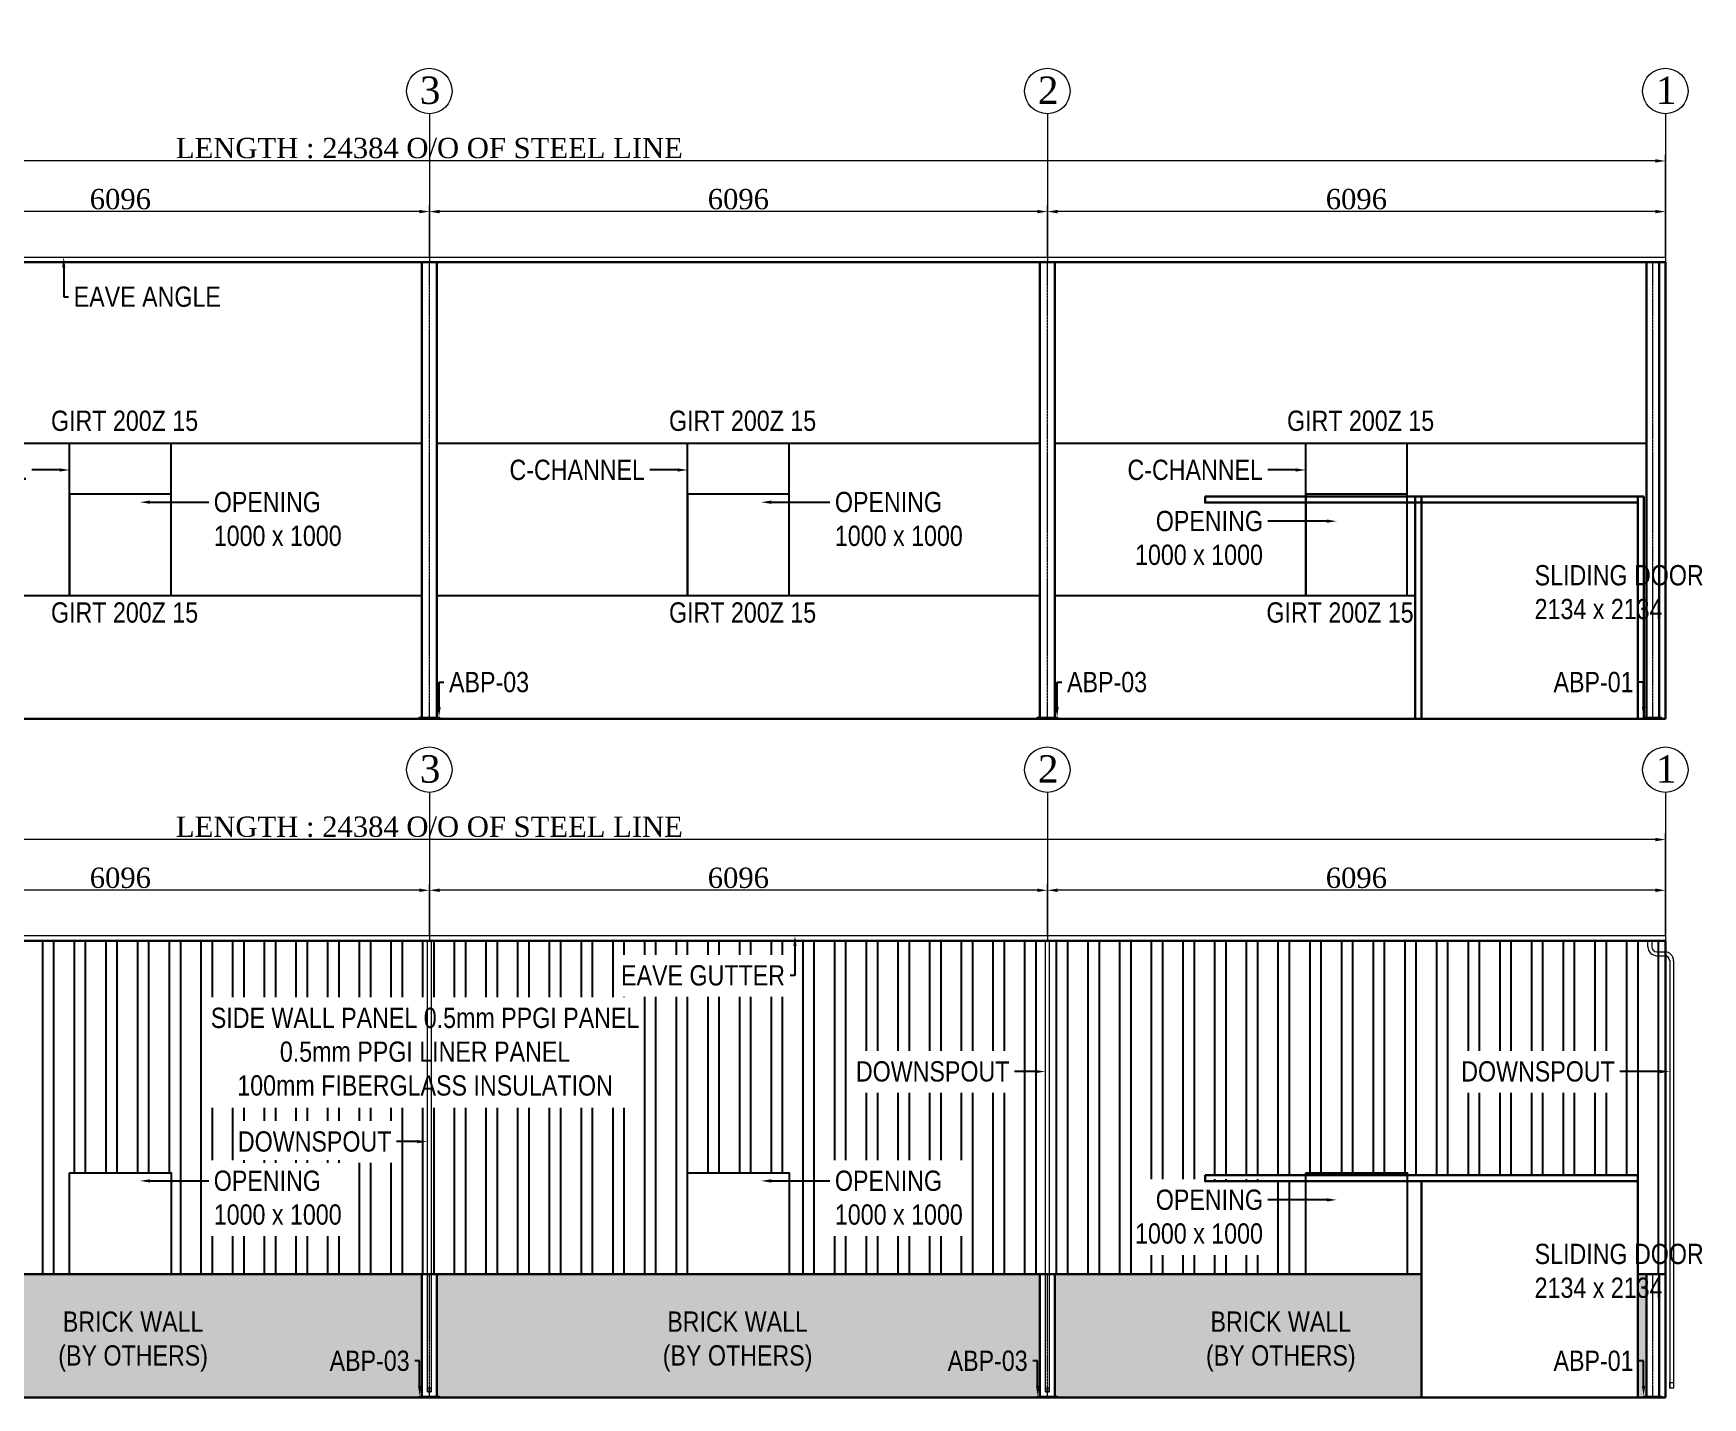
# Model space of a CAD drawing. Header units: millimetres. Extents: x 0 to 2669304, y -3314102 to 0.
# Drawn here: x 2407223 to 2423688, y -3203553 to -3190094 of the extents above; entities that cross this region are included whole.
import ezdxf
from ezdxf import colors
from ezdxf.entities.mleader import LeaderData, LeaderLine
from ezdxf.math import Vec2, Vec3

# ---------------------------------------------------------------- set-up
doc = ezdxf.new("R2010")
doc.units = ezdxf.units.MM
doc.header["$LTSCALE"] = 0.4
doc.header["$MEASUREMENT"] = 0
doc.header["$PDMODE"] = 34
doc.linetypes.add('CENTER', pattern=[2, 1.25, -0.25, 0.25, -0.25])
for name, color, linetype, lineweight in [('Base Plate', 114, 'Continuous', 20), ('brick HATCH', 23, 'Continuous', 5), ('Dim1', 147, 'Continuous', 20), ('EAVE GUTTER', 37, 'Continuous', 20), ('Grid', 202, 'CENTER', 18), ('Outer Line', 1, 'Continuous', 30)]:
    doc.layers.add(name, color=color, linetype=linetype, lineweight=lineweight)
for name, color, linetype in [('Purlan', 46, 'Continuous'), ('Thin', 6, 'Continuous'), ('Wall Panel', 76, 'Continuous')]:
    doc.layers.add(name, color=color, linetype=linetype)
doc.styles.add('style2', font='ARIALN.TTF')
doc.styles.add('TNROMAN', font='times.ttf')
doc.dimstyles.new('H.M.A', dxfattribs={"dimtxt": 37.0005, "dimasz": 20, "dimexe": 8, "dimexo": 10, "dimgap": 5, "dimtad": 3, "dimdec": 0, "dimrnd": 1, "dimzin": 0, "dimdsep": 46, "dimtxsty": 'style2', "dimcen": 0.09, "dimclrd": 152, "dimclre": 152, "dimclrt": 1, "dimadec": 0, "dimazin": 0, "dimtfac": 1, "dimtdec": 0, "dimtix": 1, "dimtmove": 1, "dimatfit": 3, "dimfxl": 0, "dimtolj": 1, "dimtzin": 0, "dimlwd": 5, "dimlwe": 5, "dimarcsym": 0})

# ---------------------------------------------------------------- blocks, each defined once
blk = doc.blocks.new('*D716')
at = {"layer": 'Defpoints', "color": 0, "linetype": 'ByBlock'}
for p in [(2417225, -3198548), (2417225, -3199048), (2423321, -3199048)]:
    blk.add_point(p, dxfattribs=at)
at = {"layer": 'Dim1', "color": 152, "linetype": 'ByBlock', "lineweight": 5}
for p, q in [((2417225, -3198988), (2417225, -3198488)), ((2423321, -3198988), (2423321, -3198488))]:
    blk.add_line(p, q, dxfattribs=at)
at = {"layer": 'Dim1', "color": 152, "lineweight": 5}
blk.add_line((2423221, -3198548), (2417325, -3198548), dxfattribs=at)
at = {"layer": 'Dim1', "color": 152, "linetype": 'ByBlock'}
for points in [[(2417325, -3198531), (2417325, -3198565), (2417225, -3198548)], [(2423221, -3198531), (2423221, -3198565), (2423321, -3198548)]]:
    blk.add_solid(points, dxfattribs=at)
at = {"layer": 'Dim1', "color": 1, "linetype": 'ByBlock', "insert": (2420273, -3198426), "char_height": 200, "attachment_point": 5, "style": 'TNROMAN'}
blk.add_mtext('\\A1;6096', dxfattribs=at)
blk = doc.blocks.new('*D717')
at = {"layer": 'Defpoints', "color": 0, "linetype": 'ByBlock'}
for p in [(2411129, -3198548), (2411129, -3199048), (2417225, -3199048)]:
    blk.add_point(p, dxfattribs=at)
at = {"layer": 'Dim1', "color": 152, "linetype": 'ByBlock', "lineweight": 5}
for p, q in [((2411129, -3198988), (2411129, -3198488)), ((2417225, -3198988), (2417225, -3198488))]:
    blk.add_line(p, q, dxfattribs=at)
at = {"layer": 'Dim1', "color": 152, "lineweight": 5}
blk.add_line((2417125, -3198548), (2411229, -3198548), dxfattribs=at)
at = {"layer": 'Dim1', "color": 152, "linetype": 'ByBlock'}
for points in [[(2411229, -3198531), (2411229, -3198565), (2411129, -3198548)], [(2417125, -3198531), (2417125, -3198565), (2417225, -3198548)]]:
    blk.add_solid(points, dxfattribs=at)
at = {"layer": 'Dim1', "color": 1, "linetype": 'ByBlock', "insert": (2414177, -3198426), "char_height": 200, "attachment_point": 5, "style": 'TNROMAN'}
blk.add_mtext('\\A1;6096', dxfattribs=at)
blk = doc.blocks.new('*D718')
at = {"layer": 'Defpoints', "color": 0, "linetype": 'ByBlock'}
for p in [(2405033, -3198548), (2405033, -3199048), (2411129, -3199048)]:
    blk.add_point(p, dxfattribs=at)
at = {"layer": 'Dim1', "color": 152, "linetype": 'ByBlock', "lineweight": 5}
for p, q in [((2405033, -3198988), (2405033, -3198488)), ((2411129, -3198988), (2411129, -3198488))]:
    blk.add_line(p, q, dxfattribs=at)
at = {"layer": 'Dim1', "color": 152, "lineweight": 5}
blk.add_line((2411029, -3198548), (2405133, -3198548), dxfattribs=at)
at = {"layer": 'Dim1', "color": 152, "linetype": 'ByBlock'}
for points in [[(2405133, -3198531), (2405133, -3198565), (2405033, -3198548)], [(2411029, -3198531), (2411029, -3198565), (2411129, -3198548)]]:
    blk.add_solid(points, dxfattribs=at)
at = {"layer": 'Dim1', "color": 1, "linetype": 'ByBlock', "insert": (2408081, -3198426), "char_height": 200, "attachment_point": 5, "style": 'TNROMAN'}
blk.add_mtext('\\A1;6096', dxfattribs=at)
blk = doc.blocks.new('*D715')
at = {"layer": 'Defpoints', "color": 0, "linetype": 'ByBlock'}
for p in [(2398937, -3198048), (2398937, -3198548), (2423321, -3198548)]:
    blk.add_point(p, dxfattribs=at)
at = {"layer": 'Dim1', "color": 152, "linetype": 'ByBlock', "lineweight": 5}
for p, q in [((2398937, -3198488), (2398937, -3197988)), ((2423321, -3198488), (2423321, -3197988))]:
    blk.add_line(p, q, dxfattribs=at)
at = {"layer": 'Dim1', "color": 152, "lineweight": 5}
blk.add_line((2423221, -3198048), (2399037, -3198048), dxfattribs=at)
at = {"layer": 'Dim1', "color": 152, "linetype": 'ByBlock'}
for points in [[(2399037, -3198031), (2399037, -3198065), (2398937, -3198048)], [(2423221, -3198031), (2423221, -3198065), (2423321, -3198048)]]:
    blk.add_solid(points, dxfattribs=at)
at = {"layer": 'Dim1', "color": 1, "linetype": 'ByBlock', "insert": (2411129, -3197923), "char_height": 200, "attachment_point": 5, "style": 'TNROMAN'}
blk.add_mtext('\\A1;LENGTH : 24384 O/O OF STEEL LINE', dxfattribs=at)
blk = doc.blocks.new('*D724')
at = {"layer": 'Defpoints', "color": 0, "linetype": 'ByBlock'}
for p in [(2417225, -3191852), (2417225, -3192352), (2423321, -3192352)]:
    blk.add_point(p, dxfattribs=at)
at = {"layer": 'Dim1', "color": 152, "linetype": 'ByBlock', "lineweight": 5}
for p, q in [((2417225, -3192292), (2417225, -3191792)), ((2423321, -3192292), (2423321, -3191792))]:
    blk.add_line(p, q, dxfattribs=at)
at = {"layer": 'Dim1', "color": 152, "lineweight": 5}
blk.add_line((2423221, -3191852), (2417325, -3191852), dxfattribs=at)
at = {"layer": 'Dim1', "color": 152, "linetype": 'ByBlock'}
for points in [[(2417325, -3191835), (2417325, -3191869), (2417225, -3191852)], [(2423221, -3191835), (2423221, -3191869), (2423321, -3191852)]]:
    blk.add_solid(points, dxfattribs=at)
at = {"layer": 'Dim1', "color": 1, "linetype": 'ByBlock', "insert": (2420273, -3191730), "char_height": 200, "attachment_point": 5, "style": 'TNROMAN'}
blk.add_mtext('\\A1;6096', dxfattribs=at)
blk = doc.blocks.new('*D721')
at = {"layer": 'Defpoints', "color": 0, "linetype": 'ByBlock'}
for p in [(2411129, -3191852), (2411129, -3192352), (2417225, -3192352)]:
    blk.add_point(p, dxfattribs=at)
at = {"layer": 'Dim1', "color": 152, "linetype": 'ByBlock', "lineweight": 5}
for p, q in [((2411129, -3192292), (2411129, -3191792)), ((2417225, -3192292), (2417225, -3191792))]:
    blk.add_line(p, q, dxfattribs=at)
at = {"layer": 'Dim1', "color": 152, "lineweight": 5}
blk.add_line((2417125, -3191852), (2411229, -3191852), dxfattribs=at)
at = {"layer": 'Dim1', "color": 152, "linetype": 'ByBlock'}
for points in [[(2411229, -3191835), (2411229, -3191869), (2411129, -3191852)], [(2417125, -3191835), (2417125, -3191869), (2417225, -3191852)]]:
    blk.add_solid(points, dxfattribs=at)
at = {"layer": 'Dim1', "color": 1, "linetype": 'ByBlock', "insert": (2414177, -3191730), "char_height": 200, "attachment_point": 5, "style": 'TNROMAN'}
blk.add_mtext('\\A1;6096', dxfattribs=at)
blk = doc.blocks.new('*D722')
at = {"layer": 'Defpoints', "color": 0, "linetype": 'ByBlock'}
for p in [(2405033, -3191852), (2405033, -3192352), (2411129, -3192352)]:
    blk.add_point(p, dxfattribs=at)
at = {"layer": 'Dim1', "color": 152, "linetype": 'ByBlock', "lineweight": 5}
for p, q in [((2405033, -3192292), (2405033, -3191792)), ((2411129, -3192292), (2411129, -3191792))]:
    blk.add_line(p, q, dxfattribs=at)
at = {"layer": 'Dim1', "color": 152, "lineweight": 5}
blk.add_line((2411029, -3191852), (2405133, -3191852), dxfattribs=at)
at = {"layer": 'Dim1', "color": 152, "linetype": 'ByBlock'}
for points in [[(2405133, -3191835), (2405133, -3191869), (2405033, -3191852)], [(2411029, -3191835), (2411029, -3191869), (2411129, -3191852)]]:
    blk.add_solid(points, dxfattribs=at)
at = {"layer": 'Dim1', "color": 1, "linetype": 'ByBlock', "insert": (2408081, -3191730), "char_height": 200, "attachment_point": 5, "style": 'TNROMAN'}
blk.add_mtext('\\A1;6096', dxfattribs=at)
blk = doc.blocks.new('*D720')
at = {"layer": 'Defpoints', "color": 0, "linetype": 'ByBlock'}
for p in [(2398937, -3191352), (2398937, -3191852), (2423321, -3191852)]:
    blk.add_point(p, dxfattribs=at)
at = {"layer": 'Dim1', "color": 152, "linetype": 'ByBlock', "lineweight": 5}
for p, q in [((2398937, -3191792), (2398937, -3191292)), ((2423321, -3191792), (2423321, -3191292))]:
    blk.add_line(p, q, dxfattribs=at)
at = {"layer": 'Dim1', "color": 152, "lineweight": 5}
blk.add_line((2423221, -3191352), (2399037, -3191352), dxfattribs=at)
at = {"layer": 'Dim1', "color": 152, "linetype": 'ByBlock'}
for points in [[(2399037, -3191335), (2399037, -3191369), (2398937, -3191352)], [(2423221, -3191335), (2423221, -3191369), (2423321, -3191352)]]:
    blk.add_solid(points, dxfattribs=at)
at = {"layer": 'Dim1', "color": 1, "linetype": 'ByBlock', "insert": (2411129, -3191227), "char_height": 200, "attachment_point": 5, "style": 'TNROMAN'}
blk.add_mtext('\\A1;LENGTH : 24384 O/O OF STEEL LINE', dxfattribs=at)

msp = doc.modelspace()

# ---------------------------------------------------------------- hatches: boundary and pattern name
at = {"layer": 'brick HATCH'}
h = msp.add_hatch(dxfattribs=at)
h.set_pattern_fill('AR-B816', color=256, scale=15)
h.set_pattern_definition([(0, (95550.79, -864302.17), (0, 120), []), (90, (95550.79, -864302.17), (-120, 120), [120, -120])])
h.paths.add_polyline_path([(2404957.7692, -3202334.4155), (2399124.2692, -3202334.4155), (2399124.2692, -3203537.4155), (2399149.2692, -3203537.4155), (2399149.2692, -3203553.4155), (2404932.7692, -3203553.4155), (2404932.7692, -3203537.4155), (2404957.7692, -3203537.4155)])
h.paths.add_polyline_path([(2411053.7692, -3202334.4155), (2405107.7692, -3202334.4155), (2405107.7692, -3203537.4155), (2405132.7692, -3203537.4155), (2405132.7692, -3203553.4155), (2411028.7692, -3203553.4155), (2411028.7692, -3203537.4155), (2411053.7692, -3203537.4155)])
h.paths.add_polyline_path([(2417149.7692, -3202334.4155), (2411203.7692, -3202334.4155), (2411203.7692, -3203537.4155), (2411228.7692, -3203537.4155), (2411228.7692, -3203553.4155), (2417124.7692, -3203553.4155), (2417124.7692, -3203537.4155), (2417149.7692, -3203537.4155)])
h.paths.add_polyline_path([(2420914.2692, -3202334.4155), (2417299.7692, -3202334.4155), (2417299.7692, -3203537.4155), (2417324.7692, -3203537.4155), (2417324.7692, -3203553.4155), (2420914.2692, -3203553.4155)])
h.paths.add_polyline_path([(2423133.2692, -3202334.4155), (2423048.2692, -3202334.4155), (2423048.2692, -3203553.4155), (2423108.2692, -3203553.4155), (2423108.2692, -3203537.4155), (2423133.2692, -3203537.4155)])
h.paths.add_polyline_path([(2404009.5954, -3203399.414), (2404899.3634, -3203399.414), (2404899.3634, -3202983.0429), (2404009.5954, -3202983.0429)], flags=24)
h.paths.add_polyline_path([(2399200.1819, -3203399.414), (2400089.95, -3203399.414), (2400089.95, -3202983.0429), (2399200.1819, -3202983.0429)], flags=24)
h.paths.add_polyline_path([(2401061.4121, -3203352.8308), (2402637.8104, -3203352.8308), (2402637.8104, -3202599.5793), (2401061.4121, -3202599.5793)], flags=24)
h.paths.add_polyline_path([(2410105.5954, -3203399.414), (2410995.3634, -3203399.414), (2410995.3634, -3202983.0429), (2410105.5954, -3202983.0429)], flags=24)
h.paths.add_polyline_path([(2407418.9119, -3203352.8308), (2408995.3103, -3203352.8308), (2408995.3103, -3202599.5793), (2407418.9119, -3202599.5793)], flags=24)
h.paths.add_polyline_path([(2416201.5954, -3203399.414), (2417091.3634, -3203399.414), (2417091.3634, -3202983.0429), (2416201.5954, -3202983.0429)], flags=24)
h.paths.add_polyline_path([(2413381.3149, -3203352.8308), (2414957.7133, -3203352.8308), (2414957.7133, -3202599.5793), (2413381.3149, -3202599.5793)], flags=24)
h.paths.add_polyline_path([(2418739.4257, -3203352.8308), (2420315.8241, -3203352.8308), (2420315.8241, -3202599.5793), (2418739.4257, -3202599.5793)], flags=24)
at = {"layer": 'Wall Panel'}
h = msp.add_hatch(dxfattribs=at)
h.set_pattern_fill('STEEL', color=256, scale=2500, angle=45)
h.set_pattern_definition([(90, (95550.8, -864302.17), (-312.5, 6e-14), []), (90, (95440.3, -864191.68), (-312.5, 6e-14), [])])
h.paths.add_polyline_path([(2405013.3965, -3199047.8881), (2399081.1419, -3199047.8881), (2399081.1419, -3202334.4155), (2401484.7692, -3202334.4155), (2401484.7692, -3201334.4155), (2402484.7692, -3201334.4155), (2402484.7692, -3202334.4155), (2405013.3965, -3202334.4155)])
h.paths.add_polyline_path([(2411109.3965, -3199047.8881), (2405052.1419, -3199047.8881), (2405052.1419, -3202334.4155), (2407580.7692, -3202334.4155), (2407580.7692, -3201334.4155), (2408580.7692, -3201334.4155), (2408580.7692, -3202334.4155), (2411109.3965, -3202334.4155)])
h.paths.add_polyline_path([(2417205.3965, -3199047.8881), (2411148.1419, -3199047.8881), (2411148.1419, -3202334.4155), (2413676.7692, -3202334.4155), (2413676.7692, -3201334.4155), (2414676.7692, -3201334.4155), (2414676.7692, -3202334.4155), (2417205.3965, -3202334.4155)])
h.paths.add_polyline_path([(2423320.7692, -3199047.8881), (2417244.1419, -3199047.8881), (2417244.1419, -3202334.4155), (2419772.7692, -3202334.4155), (2419772.7692, -3201419.4155), (2418781.2692, -3201419.4155), (2418781.2692, -3201359.4155), (2419772.7692, -3201359.4155), (2419772.7692, -3201334.4155), (2420772.7692, -3201334.4155), (2420772.7692, -3201359.4155), (2423048.2692, -3201359.4155), (2423048.2692, -3201419.4155), (2423048.2692, -3202334.4155), (2423320.7692, -3202334.4155)])
h.paths.add_polyline_path([(2403098.4373, -3200547.2273), (2404712.8984, -3200547.2273), (2404712.8984, -3200130.8562), (2403098.4373, -3200130.8562)], flags=16)
h.paths.add_polyline_path([(2399368.6796, -3200547.2273), (2400983.1408, -3200547.2273), (2400983.1408, -3200130.8562), (2399368.6796, -3200130.8562)], flags=16)
h.paths.add_polyline_path([(2402831.8913, -3201960.0843), (2404193.2829, -3201960.0843), (2404193.2829, -3201209.5613), (2402831.8913, -3201209.5613)], flags=16)
h.paths.add_polyline_path([(2409194.4373, -3201238.4691), (2410808.8984, -3201238.4691), (2410808.8984, -3200822.098), (2409194.4373, -3200822.098)], flags=16)
h.paths.add_polyline_path([(2408927.8913, -3201960.0843), (2410289.2829, -3201960.0843), (2410289.2829, -3201209.5613), (2408927.8913, -3201209.5613)], flags=16)
h.paths.add_polyline_path([(2408921.9506, -3200692.7345), (2413249.2358, -3200692.7345), (2413249.2358, -3199602.6027), (2408921.9506, -3199602.6027)])
h.paths.add_polyline_path([(2412973.0182, -3199599.7407), (2414689.6621, -3199599.7407), (2414689.6621, -3199183.3696), (2412973.0182, -3199183.3696)], flags=16)
h.paths.add_polyline_path([(2415290.4373, -3200547.2273), (2416904.8984, -3200547.2273), (2416904.8984, -3200130.8562), (2415290.4373, -3200130.8562)], flags=16)
h.paths.add_polyline_path([(2415054.5938, -3201960.0843), (2416415.9853, -3201960.0843), (2416415.9853, -3201209.5613), (2415054.5938, -3201209.5613)], flags=16)
h.paths.add_polyline_path([(2421261.4373, -3200547.2273), (2422875.8984, -3200547.2273), (2422875.8984, -3200130.8562), (2421261.4373, -3200130.8562)], flags=16)
h.paths.add_polyline_path([(2418051.0223, -3202147.2326), (2419415.0059, -3202147.2326), (2419415.0059, -3201396.7097), (2418051.0223, -3201396.7097)], flags=16)

# ---------------------------------------------------------------- linework, layer by layer
at = {"layer": 'Base Plate'}
for points in [[(2411028.7692, -3196841.3748), (2411228.7692, -3196841.3748), (2411228.7692, -3196857.3748), (2411028.7692, -3196857.3748)], [(2417124.7692, -3196841.3748), (2417324.7692, -3196841.3748), (2417324.7692, -3196857.3748), (2417124.7692, -3196857.3748)], [(2423108.2692, -3196841.3748), (2423283.2692, -3196841.3748), (2423283.2692, -3196857.3748), (2423108.2692, -3196857.3748)], [(2411028.7692, -3203537.4155), (2411228.7692, -3203537.4155), (2411228.7692, -3203553.4155), (2411028.7692, -3203553.4155)], [(2417124.7692, -3203537.4155), (2417324.7692, -3203537.4155), (2417324.7692, -3203553.4155), (2417124.7692, -3203553.4155)], [(2423108.2692, -3203537.4155), (2423283.2692, -3203537.4155), (2423283.2692, -3203553.4155), (2423108.2692, -3203553.4155)]]:
    msp.add_lwpolyline(points, close=True, dxfattribs=at)
at = {"layer": 'EAVE GUTTER'}
for p, q in [((2398936.7692, -3192301.8474), (2423320.7692, -3192301.8474)), ((2423320.7692, -3198997.8881), (2398936.7692, -3198997.8881)), ((2423148.3645, -3199104.7327), (2423148.3645, -3199047.8881)), ((2423187.1099, -3199047.8881), (2423187.1099, -3199104.7327)), ((2423237.1099, -3199154.7327), (2423313.487, -3199154.7327)), ((2423237.1099, -3199193.4782), (2423315.4119, -3199193.4782)), ((2423363.487, -3199243.4782), (2423363.487, -3203459.6773)), ((2423402.2325, -3199243.4782), (2423402.2325, -3203459.6773))]:
    msp.add_line(p, q, dxfattribs=at)
for points in [[(2411148.1419, -3203496.6342), (2411109.3965, -3203496.6342), (2411109.3965, -3199047.8881), (2411148.1419, -3199047.8881)], [(2417244.1419, -3203496.6342), (2417205.3965, -3203496.6342), (2417205.3965, -3199047.8881), (2417244.1419, -3199047.8881)], [(2423402.2325, -3203459.6773), (2423363.487, -3203459.6773), (2423363.487, -3203402.6135), (2423402.2325, -3203402.6135)], [(2411109.3965, -3203496.6342), (2411148.1419, -3203496.6342), (2411148.1419, -3203460.1301), (2411109.3965, -3203460.1301)], [(2417205.3965, -3203496.6342), (2417244.1419, -3203496.6342), (2417244.1419, -3203460.1301), (2417205.3965, -3203460.1301)]]:
    msp.add_lwpolyline(points, close=True, dxfattribs=at)
for centre, radius, start, end in [((2423237.1099, -3199104.7327), 88.7455, 180, 270), ((2423237.1099, -3199104.7327), 50, 180, 270), ((2423313.487, -3199243.4782), 88.7455, 0, 90), ((2423313.487, -3199243.4782), 50, 0, 90)]:
    msp.add_arc(centre, radius, start, end, dxfattribs=at)
at = {"layer": 'Grid', "color": 202, "linetype": 'ByBlock'}
for p, q in [((2411128.7692, -3190886.7781), (2411128.7692, -3192351.8474)), ((2411128.7692, -3190886.7781), (2411128.7692, -3192351.8474)), ((2417224.7692, -3190886.7781), (2417224.7692, -3192351.8474)), ((2417224.7692, -3190886.7781), (2417224.7692, -3192351.8474)), ((2423320.7692, -3190886.7781), (2423320.7692, -3192351.8474)), ((2423320.7692, -3190886.7781), (2423320.7692, -3192351.8474)), ((2411128.7692, -3197582.8188), (2411128.7692, -3199047.8881)), ((2411128.7692, -3197582.8188), (2411128.7692, -3199047.8881)), ((2417224.7692, -3197582.8188), (2417224.7692, -3199047.8881)), ((2417224.7692, -3197582.8188), (2417224.7692, -3199047.8881)), ((2423320.7692, -3197582.8188), (2423320.7692, -3199047.8881)), ((2423320.7692, -3197582.8188), (2423320.7692, -3199047.8881))]:
    msp.add_line(p, q, dxfattribs=at)
at = {"layer": 'Grid'}
for p, q in [((2411128.7692, -3196841.3748), (2411128.7692, -3192351.8474)), ((2417224.7692, -3196841.3748), (2417224.7692, -3192351.8474)), ((2423195.7692, -3196841.3748), (2423195.7692, -3192351.8474)), ((2411128.7692, -3203537.4155), (2411128.7692, -3202334.4155)), ((2417224.7692, -3203537.4155), (2417224.7692, -3202334.4155)), ((2423195.7692, -3203537.4155), (2423195.7692, -3202334.4155))]:
    msp.add_line(p, q, dxfattribs=at)
at = {"layer": 'Grid', "color": 202, "linetype": 'ByBlock'}
for centre in [(2411128.7692, -3190662.4696), (2411128.7692, -3190662.4696), (2417224.7692, -3190662.4696), (2417224.7692, -3190662.4696), (2423320.7755, -3190662.4696), (2423320.7755, -3190662.4696), (2411128.7692, -3197358.5102), (2411128.7692, -3197358.5102), (2417224.7692, -3197358.5102), (2417224.7692, -3197358.5102), (2423320.7755, -3197358.5102), (2423320.7755, -3197358.5102)]:
    msp.add_circle(centre, 224.3085, dxfattribs=at)
at = {"layer": 'Outer Line'}
for p, q in [((2398936.7692, -3192351.8474), (2423320.7692, -3192351.8474)), ((2411053.7692, -3196841.3748), (2411053.7692, -3192351.8474)), ((2411203.7692, -3196841.3748), (2411203.7692, -3192351.8474)), ((2417149.7692, -3196841.3748), (2417149.7692, -3192351.8474)), ((2417299.7692, -3196841.3748), (2417299.7692, -3192351.8474)), ((2423133.2692, -3196841.3748), (2423133.2692, -3192351.8474)), ((2423258.2692, -3196841.3748), (2423258.2692, -3192351.8474)), ((2423320.7692, -3192351.8474), (2423320.7692, -3196857.3748)), ((2398936.7692, -3196857.3748), (2423320.7692, -3196857.3748)), ((2423320.7692, -3199047.8881), (2398936.7692, -3199047.8881)), ((2423320.7692, -3199047.8881), (2423320.7692, -3203553.4155)), ((2420914.2692, -3202334.4155), (2398936.7692, -3202334.4155)), ((2411053.7692, -3203537.4155), (2411053.7692, -3202334.4155)), ((2411203.7692, -3203537.4155), (2411203.7692, -3202334.4155)), ((2417149.7692, -3203537.4155), (2417149.7692, -3202334.4155)), ((2417299.7692, -3203537.4155), (2417299.7692, -3202334.4155)), ((2423320.7692, -3202334.4155), (2423048.2692, -3202334.4155)), ((2423133.2692, -3203537.4155), (2423133.2692, -3202334.4155)), ((2423258.2692, -3203537.4155), (2423258.2692, -3202334.4155)), ((2398936.7692, -3203553.4155), (2423320.7692, -3203553.4155))]:
    msp.add_line(p, q, dxfattribs=at)
for points in [[(2418781.2692, -3194663.3748), (2423048.2692, -3194663.3748), (2423048.2692, -3194723.3748), (2418781.2692, -3194723.3748)], [(2420914.2692, -3194663.3748), (2420854.2692, -3194663.3748), (2420854.2692, -3196857.3748), (2420914.2692, -3196857.3748)], [(2423108.2692, -3194663.3748), (2423048.2692, -3194663.3748), (2423048.2692, -3196857.3748), (2423108.2692, -3196857.3748)], [(2420914.2692, -3194723.3748), (2423048.2692, -3194723.3748), (2423048.2692, -3196857.3748), (2420914.2692, -3196857.3748)], [(2418781.2692, -3201359.4155), (2423048.2692, -3201359.4155), (2423048.2692, -3201419.4155), (2418781.2692, -3201419.4155)], [(2420914.2692, -3201419.4155), (2423048.2692, -3201419.4155), (2423048.2692, -3203553.4155), (2420914.2692, -3203553.4155)]]:
    msp.add_lwpolyline(points, close=True, dxfattribs=at)
at = {"layer": 'Purlan', "linetype": 'ByBlock'}
for p, q in [((2405107.7692, -3194138.3748), (2411053.7692, -3194138.3748)), ((2407580.7692, -3195638.3748), (2407580.7692, -3194138.3748)), ((2408580.7692, -3195638.3748), (2408580.7692, -3194138.3748)), ((2411203.7692, -3194138.3748), (2417149.7692, -3194138.3748)), ((2413676.7692, -3195638.3748), (2413676.7692, -3194138.3748)), ((2414676.7692, -3195638.3748), (2414676.7692, -3194138.3748)), ((2417299.7692, -3194138.3748), (2423133.2692, -3194138.3748)), ((2419772.7692, -3195638.3748), (2419772.7692, -3194138.3748)), ((2420772.7692, -3195638.3748), (2420772.7692, -3194138.3748)), ((2405107.7692, -3195638.3748), (2411053.7692, -3195638.3748)), ((2411203.7692, -3195638.3748), (2417149.7692, -3195638.3748)), ((2417299.7692, -3195638.3748), (2420854.2692, -3195638.3748))]:
    msp.add_line(p, q, dxfattribs=at)
for points in [[(2408580.7692, -3194638.3748), (2407580.7692, -3194638.3748), (2407580.7692, -3195638.3748), (2408580.7692, -3195638.3748)], [(2414676.7692, -3194638.3748), (2413676.7692, -3194638.3748), (2413676.7692, -3195638.3748), (2414676.7692, -3195638.3748)], [(2420772.7692, -3194638.3748), (2419772.7692, -3194638.3748), (2419772.7692, -3195638.3748), (2420772.7692, -3195638.3748)], [(2407580.7692, -3201334.4155), (2408580.7692, -3201334.4155), (2408580.7692, -3202334.4155), (2407580.7692, -3202334.4155)], [(2413676.7692, -3201334.4155), (2414676.7692, -3201334.4155), (2414676.7692, -3202334.4155), (2413676.7692, -3202334.4155)], [(2419772.7692, -3201334.4155), (2420772.7692, -3201334.4155), (2420772.7692, -3202334.4155), (2419772.7692, -3202334.4155)]]:
    msp.add_lwpolyline(points, close=True, dxfattribs=at)

# ---------------------------------------------------------------- texts
at = {"layer": 'Thin', "color": 7, "lineweight": 5, "style": 'style2'}
for s, insert, char_height, attachment_point in [('{\\fTimes New Roman|b0|i0|c0|p18;3}', (2411136.2915, -3190519.6353), 270, 2), ('{\\fTimes New Roman|b0|i0|c0|p18;3}', (2411136.2915, -3190519.6353), 270, 2), ('{\\fTimes New Roman|b0|i0|c0|p18;1}', (2423328.2978, -3190519.6353), 270, 2), ('{\\fTimes New Roman|b0|i0|c0|p18;1}', (2423328.2978, -3190519.6353), 270, 2), ('GIRT 200Z 15', (2407396.8839, -3193815.7453), 200, 1), ('GIRT 200Z 15', (2413492.8839, -3193815.7453), 200, 1), ('GIRT 200Z 15', (2419588.8839, -3193815.7453), 200, 1), ('SLIDING DOOR\\P2134 x 2134', (2422031.3491, -3195339.6766), 200, 1), ('GIRT 200Z 15', (2407396.8839, -3195707.4814), 200, 1), ('GIRT 200Z 15', (2413492.8839, -3195707.4814), 200, 1), ('GIRT 200Z 15', (2419385.7026, -3195707.4814), 200, 1), ('{\\fTimes New Roman|b0|i0|c0|p18;3}', (2411136.2915, -3197215.6759), 270, 2), ('{\\fTimes New Roman|b0|i0|c0|p18;3}', (2411136.2915, -3197215.6759), 270, 2), ('{\\fTimes New Roman|b0|i0|c0|p18;1}', (2423328.2978, -3197215.6759), 270, 2), ('{\\fTimes New Roman|b0|i0|c0|p18;1}', (2423328.2978, -3197215.6759), 270, 2), ('SIDE WALL PANEL 0.5mm PPGI PANEL\\P0.5mm PPGI LINER PANEL\\P100mm FIBERGLASS INSULATION', (2411086.48, -3199706.6272), 200, 2), ('SLIDING DOOR\\P2134 x 2134', (2422031.3491, -3202035.7173), 200, 1), ('BRICK WALL\\P(BY OTHERS)', (2408207.0429, -3202703.6039), 200, 2), ('BRICK WALL\\P(BY OTHERS)', (2414169.4459, -3202703.6039), 200, 2), ('BRICK WALL\\P(BY OTHERS)', (2419527.5567, -3202703.6039), 200, 2)]:
    msp.add_mtext(s, dxfattribs=dict(at, insert=insert, char_height=char_height, attachment_point=attachment_point))
at = {"layer": 'Thin', "color": 7, "lineweight": 5, "char_height": 270, "width": 171.258327, "attachment_point": 2, "style": 'style2'}
for insert in [(2417232.2915, -3190519.6353), (2417232.2915, -3190519.6353), (2417232.2915, -3197215.6759), (2417232.2915, -3197215.6759)]:
    msp.add_mtext('{\\fTimes New Roman|b0|i0|c0|p18;2}', dxfattribs=dict(at, insert=insert))

# ---------------------------------------------------------------- dimensions: what is measured, and where the dimension line sits
at = {"layer": 'Dim1', "linetype": 'ByBlock'}
for base, p1, p2, picture, middle in [((2398936.7692, -3191351.8474), (2423320.7692, -3191851.8474), (2398936.7692, -3191851.8474), '*D720', (2411128.7692, -3191227.0889)), ((2398936.7692, -3198047.8881), (2423320.7692, -3198547.8881), (2398936.7692, -3198547.8881), '*D715', (2411128.7692, -3197923.1296))]:
    dim = msp.add_linear_dim(base=base, p1=p1, p2=p2, angle=180, text='LENGTH : <> O/O OF STEEL LINE', dimstyle='H.M.A', override={"dimtxt": 200, "dimasz": 100, "dimexe": 60, "dimexo": 60, "dimgap": 20, "dimtxsty": 'TNROMAN'}, dxfattribs=at)
    dim.commit()
    dim.dimension.update_dxf_attribs({"geometry": picture, "text_midpoint": middle})
for base, p1, p2, picture, middle in [((2405032.7692, -3191851.8474), (2411128.7692, -3192351.8474), (2405032.7692, -3192351.8474), '*D722', (2408080.7692, -3191729.8287)), ((2411128.7692, -3191851.8474), (2417224.7692, -3192351.8474), (2411128.7692, -3192351.8474), '*D721', (2414176.7692, -3191729.8287)), ((2417224.7692, -3191851.8474), (2423320.7692, -3192351.8474), (2417224.7692, -3192351.8474), '*D724', (2420272.7692, -3191729.8287)), ((2405032.7692, -3198547.8881), (2411128.7692, -3199047.8881), (2405032.7692, -3199047.8881), '*D718', (2408080.7692, -3198425.8693)), ((2411128.7692, -3198547.8881), (2417224.7692, -3199047.8881), (2411128.7692, -3199047.8881), '*D717', (2414176.7692, -3198425.8693)), ((2417224.7692, -3198547.8881), (2423320.7692, -3199047.8881), (2417224.7692, -3199047.8881), '*D716', (2420272.7692, -3198425.8693))]:
    dim = msp.add_linear_dim(base=base, p1=p1, p2=p2, angle=180, dimstyle='H.M.A', override={"dimtxt": 200, "dimasz": 100, "dimexe": 60, "dimexo": 60, "dimgap": 20, "dimtxsty": 'TNROMAN'}, dxfattribs=at)
    dim.commit()
    dim.dimension.update_dxf_attribs({"geometry": picture, "text_midpoint": middle})

# ---------------------------------------------------------------- leaders
at = {"layer": 'Thin', "color": 7, "lineweight": 5}
ml = msp.add_multileader_mtext('Standard', dxfattribs=at)
ml.set_content('EAVE ANGLE', color=7, style='style2')
ml.set_leader_properties(color=215)
ml.build(insert=Vec2(0, 0))
ml.multileader.update_dxf_attribs({"dogleg_length": 150, "arrow_head_size": 100})
ctx = ml.context
ctx.base_point, ctx.char_height, ctx.arrow_head_size, ctx.landing_gap_size, ctx.plane_origin = Vec3(2407571.0141, -3192693.0588), 200, 100, 50, Vec3(2322295.6106, -3185196.6544)
notes = []
notes.append((ctx, [(1, (1, 1, 0), (2407522.2832, -3192693.0588), (1, 0), 48.7308, [(0, [(2407522.2832, -3192301.8474)], 0, [])])]))
ctx.mtext.insert, ctx.mtext.flow_direction = Vec3(2407621.0141, -3192591.3535), 5
ml = msp.add_multileader_mtext('Standard', dxfattribs=at)
ml.set_content('C-CHANNEL', color=7, style='style2')
ml.set_leader_properties(color=215)
ml.build(insert=Vec2(0, 0))
ml.multileader.update_dxf_attribs({"dogleg_length": 150, "arrow_head_size": 100})
ctx = ml.context
ctx.base_point, ctx.char_height, ctx.arrow_head_size, ctx.landing_gap_size, ctx.plane_origin = Vec3(2405792.583, -3194401.3703), 200, 100, 50, Vec3(2492484.494, -3186904.9659)
ctx.text_align_type = 2
notes.append((ctx, [(1, (1, 1, 0), (2407257.8214, -3194401.3703), (-1, 0), 48.7308, [(0, [(2407580.7692, -3194401.3703)], 0, [])])]))
ctx.mtext.insert, ctx.mtext.alignment, ctx.mtext.flow_direction = Vec3(2407159.0905, -3194299.665), 3, 5
ml = msp.add_multileader_mtext('Standard', dxfattribs=at)
ml.set_content('C-CHANNEL', color=7, style='style2')
ml.set_leader_properties(color=215)
ml.build(insert=Vec2(0, 0))
ml.multileader.update_dxf_attribs({"dogleg_length": 150, "arrow_head_size": 100})
ctx = ml.context
ctx.base_point, ctx.char_height, ctx.arrow_head_size, ctx.landing_gap_size, ctx.plane_origin = Vec3(2411888.583, -3194401.3703), 200, 100, 50, Vec3(2498580.494, -3186904.9659)
ctx.text_align_type = 2
notes.append((ctx, [(1, (1, 1, 0), (2413353.8214, -3194401.3703), (-1, 0), 48.7308, [(0, [(2413676.7692, -3194401.3703)], 0, [])])]))
ctx.mtext.insert, ctx.mtext.alignment, ctx.mtext.flow_direction = Vec3(2413255.0905, -3194299.665), 3, 5
ml = msp.add_multileader_mtext('Standard', dxfattribs=at)
ml.set_content('C-CHANNEL', color=7, style='style2')
ml.set_leader_properties(color=215)
ml.build(insert=Vec2(0, 0))
ml.multileader.update_dxf_attribs({"dogleg_length": 150, "arrow_head_size": 100})
ctx = ml.context
ctx.base_point, ctx.char_height, ctx.arrow_head_size, ctx.landing_gap_size, ctx.plane_origin = Vec3(2417984.583, -3194401.3703), 200, 100, 50, Vec3(2504676.494, -3186904.9659)
ctx.text_align_type = 2
notes.append((ctx, [(1, (1, 1, 0), (2419449.8214, -3194401.3703), (-1, 0), 48.7308, [(0, [(2419772.7692, -3194401.3703)], 0, [])])]))
ctx.mtext.insert, ctx.mtext.alignment, ctx.mtext.flow_direction = Vec3(2419351.0905, -3194299.665), 3, 5
ml = msp.add_multileader_mtext('Standard', dxfattribs=at)
ml.set_content('OPENING\\P1000 x 1000', color=7, style='style2')
ml.set_leader_properties(color=215)
ml.build(insert=Vec2(0, 0))
ml.multileader.update_dxf_attribs({"dogleg_length": 150, "arrow_head_size": 100})
ctx = ml.context
ctx.base_point, ctx.char_height, ctx.arrow_head_size, ctx.landing_gap_size, ctx.plane_origin = Vec3(2408952.4479, -3194719.2505), 200, 100, 50, Vec3(2323677.0444, -3187282.8461)
notes.append((ctx, [(1, (1, 1, 0), (2408903.7171, -3194719.2505), (1, 0), 48.7308, [(0, [(2408274.5469, -3194719.2505)], 0, [])])]))
ctx.mtext.insert, ctx.mtext.width, ctx.mtext.flow_direction = Vec3(2409002.4479, -3194617.5452), 1372.691428, 5
ml = msp.add_multileader_mtext('Standard', dxfattribs=at)
ml.set_content('OPENING\\P1000 x 1000', color=7, style='style2')
ml.set_leader_properties(color=215)
ml.build(insert=Vec2(0, 0))
ml.multileader.update_dxf_attribs({"dogleg_length": 150, "arrow_head_size": 100})
ctx = ml.context
ctx.base_point, ctx.char_height, ctx.arrow_head_size, ctx.landing_gap_size, ctx.plane_origin = Vec3(2415079.1504, -3194719.2505), 200, 100, 50, Vec3(2329803.7469, -3187282.8461)
notes.append((ctx, [(1, (1, 1, 0), (2415030.4195, -3194719.2505), (1, 0), 48.7308, [(0, [(2414401.2494, -3194719.2505)], 0, [])])]))
ctx.mtext.insert, ctx.mtext.width, ctx.mtext.flow_direction = Vec3(2415129.1504, -3194617.5452), 1372.691428, 5
ml = msp.add_multileader_mtext('Standard', dxfattribs=at)
ml.set_content('OPENING\\P1000 x 1000', color=7, style='style2')
ml.set_leader_properties(color=215)
ml.build(insert=Vec2(0, 0))
ml.multileader.update_dxf_attribs({"dogleg_length": 150, "arrow_head_size": 100})
ctx = ml.context
ctx.base_point, ctx.char_height, ctx.arrow_head_size, ctx.landing_gap_size, ctx.plane_origin = Vec3(2418075.5789, -3194906.3989), 200, 100, 50, Vec3(2504676.494, -3187409.9944)
ctx.text_align_type = 2
notes.append((ctx, [(1, (1, 1, 0), (2419449.8214, -3194906.3989), (-1, 0), 48.7308, [(0, [(2420078.9915, -3194906.3989)], 0, [])])]))
ctx.mtext.insert, ctx.mtext.width, ctx.mtext.alignment, ctx.mtext.flow_direction = Vec3(2419351.0905, -3194804.6935), 1372.691428, 3, 5
ml = msp.add_multileader_mtext('Standard', dxfattribs=at)
ml.set_content('ABP-03', color=7, style='style2')
ml.set_leader_properties(color=215)
ml.build(insert=Vec2(0, 0))
ml.multileader.update_dxf_attribs({"dogleg_length": 150, "arrow_head_size": 100})
ctx = ml.context
ctx.base_point, ctx.char_height, ctx.arrow_head_size, ctx.landing_gap_size, ctx.plane_origin = Vec3(2411273.089, -3196495.4606), 200, 100, 50, Vec3(2325997.6855, -3188999.0562)
notes.append((ctx, [(1, (1, 1, 0), (2411224.3582, -3196495.4606), (1, 0), 48.7308, [(0, [(2411224.3582, -3196841.3748)], 0, [])])]))
ctx.mtext.insert, ctx.mtext.flow_direction = Vec3(2411323.089, -3196393.7553), 5
ml = msp.add_multileader_mtext('Standard', dxfattribs=at)
ml.set_content('ABP-03', color=7, style='style2')
ml.set_leader_properties(color=215)
ml.build(insert=Vec2(0, 0))
ml.multileader.update_dxf_attribs({"dogleg_length": 150, "arrow_head_size": 100})
ctx = ml.context
ctx.base_point, ctx.char_height, ctx.arrow_head_size, ctx.landing_gap_size, ctx.plane_origin = Vec3(2417369.089, -3196495.4606), 200, 100, 50, Vec3(2332093.6855, -3188999.0562)
notes.append((ctx, [(1, (1, 1, 0), (2417320.3582, -3196495.4606), (1, 0), 48.7308, [(0, [(2417320.3582, -3196841.3748)], 0, [])])]))
ctx.mtext.insert, ctx.mtext.flow_direction = Vec3(2417419.089, -3196393.7553), 5
ml = msp.add_multileader_mtext('Standard', dxfattribs=at)
ml.set_content('ABP-01', color=7, style='style2')
ml.set_leader_properties(color=215)
ml.build(insert=Vec2(0, 0))
ml.multileader.update_dxf_attribs({"dogleg_length": 150, "arrow_head_size": 100})
ctx = ml.context
ctx.base_point, ctx.char_height, ctx.arrow_head_size, ctx.landing_gap_size, ctx.plane_origin = Vec3(2422210.0168, -3196495.4606), 200, 100, 50, Vec3(2508332.4872, -3188999.0562)
ctx.text_align_type = 2
notes.append((ctx, [(1, (1, 1, 0), (2423105.8145, -3196495.4606), (-1, 0), 48.7308, [(0, [(2423105.8145, -3196841.3748)], 0, [])])]))
ctx.mtext.insert, ctx.mtext.alignment, ctx.mtext.flow_direction = Vec3(2423007.0837, -3196393.7553), 3, 5
ml = msp.add_multileader_mtext('Standard', dxfattribs=at)
ml.set_content('EAVE GUTTER', color=7, style='style2')
ml.set_leader_properties(color=215)
ml.build(insert=Vec2(0, 0))
ml.multileader.update_dxf_attribs({"dogleg_length": 150, "arrow_head_size": 100})
ctx = ml.context
ctx.base_point, ctx.char_height, ctx.arrow_head_size, ctx.landing_gap_size, ctx.plane_origin = Vec3(2412991.1628, -3199389.0995), 200, 100, 50, Vec3(2499961.9279, -3191892.6951)
ctx.text_align_type = 2
notes.append((ctx, [(1, (1, 1, 0), (2414735.2552, -3199389.0995), (-1, 0), 48.7308, [(0, [(2414735.2552, -3198997.8881)], 0, [])])]))
ctx.mtext.insert, ctx.mtext.alignment, ctx.mtext.flow_direction = Vec3(2414636.5244, -3199287.3942), 3, 5
ml = msp.add_multileader_mtext('Standard', dxfattribs=at)
ml.set_content('DOWNSPOUT', color=7, style='style2')
ml.set_leader_properties(color=215)
ml.build(insert=Vec2(0, 0))
ml.multileader.update_dxf_attribs({"dogleg_length": 150, "arrow_head_size": 100})
ctx = ml.context
ctx.base_point, ctx.char_height, ctx.arrow_head_size, ctx.landing_gap_size, ctx.plane_origin = Vec3(2415307.6269, -3200336.5861), 200, 100, 50, Vec3(2501796.455, -3192840.1816)
ctx.text_align_type = 2
notes.append((ctx, [(1, (1, 1, 0), (2416949.4, -3200336.5861), (-1, 0), 48.7308, [(0, [(2417205.3965, -3200336.5861)], 0, [])])]))
ctx.mtext.insert, ctx.mtext.alignment, ctx.mtext.flow_direction = Vec3(2416850.6692, -3200234.8807), 3, 5
ml = msp.add_multileader_mtext('Standard', dxfattribs=at)
ml.set_content('DOWNSPOUT', color=7, style='style2')
ml.set_leader_properties(color=215)
ml.build(insert=Vec2(0, 0))
ml.multileader.update_dxf_attribs({"dogleg_length": 150, "arrow_head_size": 100})
ctx = ml.context
ctx.base_point, ctx.char_height, ctx.arrow_head_size, ctx.landing_gap_size, ctx.plane_origin = Vec3(2421278.6269, -3200336.5861), 200, 100, 50, Vec3(2507767.455, -3192840.1816)
ctx.text_align_type = 2
notes.append((ctx, [(1, (1, 1, 0), (2422920.4, -3200336.5861), (-1, 0), 48.7308, [(0, [(2423363.487, -3200336.5861)], 0, [])])]))
ctx.mtext.insert, ctx.mtext.alignment, ctx.mtext.flow_direction = Vec3(2422821.6692, -3200234.8807), 3, 5
ml = msp.add_multileader_mtext('Standard', dxfattribs=at)
ml.set_content('DOWNSPOUT', color=7, style='style2')
ml.set_leader_properties(color=215)
ml.build(insert=Vec2(0, 0))
ml.multileader.update_dxf_attribs({"dogleg_length": 150, "arrow_head_size": 100})
ctx = ml.context
ctx.base_point, ctx.char_height, ctx.arrow_head_size, ctx.landing_gap_size, ctx.plane_origin = Vec3(2409211.6269, -3201027.8279), 200, 100, 50, Vec3(2495700.455, -3193531.4235)
ctx.text_align_type = 2
notes.append((ctx, [(1, (1, 1, 0), (2410853.4, -3201027.8279), (-1, 0), 48.7308, [(0, [(2411109.3965, -3201027.8279)], 0, [])])]))
ctx.mtext.insert, ctx.mtext.alignment, ctx.mtext.flow_direction = Vec3(2410754.6692, -3200926.1226), 3, 5
ml = msp.add_multileader_mtext('Standard', dxfattribs=at)
ml.set_content('OPENING\\P1000 x 1000', color=7, style='style2')
ml.set_leader_properties(color=215)
ml.build(insert=Vec2(0, 0))
ml.multileader.update_dxf_attribs({"dogleg_length": 150, "arrow_head_size": 100})
ctx = ml.context
ctx.base_point, ctx.char_height, ctx.arrow_head_size, ctx.landing_gap_size, ctx.plane_origin = Vec3(2408952.4479, -3201415.2912), 200, 100, 50, Vec3(2323677.0444, -3193978.8868)
notes.append((ctx, [(1, (1, 1, 0), (2408903.7171, -3201415.2912), (1, 0), 48.7308, [(0, [(2408274.5469, -3201415.2912)], 0, [])])]))
ctx.mtext.insert, ctx.mtext.width, ctx.mtext.flow_direction = Vec3(2409002.4479, -3201313.5859), 1372.691428, 5
ml = msp.add_multileader_mtext('Standard', dxfattribs=at)
ml.set_content('OPENING\\P1000 x 1000', color=7, style='style2')
ml.set_leader_properties(color=215)
ml.build(insert=Vec2(0, 0))
ml.multileader.update_dxf_attribs({"dogleg_length": 150, "arrow_head_size": 100})
ctx = ml.context
ctx.base_point, ctx.char_height, ctx.arrow_head_size, ctx.landing_gap_size, ctx.plane_origin = Vec3(2415079.1504, -3201415.2912), 200, 100, 50, Vec3(2329803.7469, -3193978.8868)
notes.append((ctx, [(1, (1, 1, 0), (2415030.4195, -3201415.2912), (1, 0), 48.7308, [(0, [(2414401.2494, -3201415.2912)], 0, [])])]))
ctx.mtext.insert, ctx.mtext.width, ctx.mtext.flow_direction = Vec3(2415129.1504, -3201313.5859), 1372.691428, 5
ml = msp.add_multileader_mtext('Standard', dxfattribs=at)
ml.set_content('OPENING\\P1000 x 1000', color=7, style='style2')
ml.set_leader_properties(color=215)
ml.build(insert=Vec2(0, 0))
ml.multileader.update_dxf_attribs({"dogleg_length": 150, "arrow_head_size": 100})
ctx = ml.context
ctx.base_point, ctx.char_height, ctx.arrow_head_size, ctx.landing_gap_size, ctx.plane_origin = Vec3(2418075.5789, -3201602.4395), 200, 100, 50, Vec3(2504676.494, -3194106.0351)
ctx.text_align_type = 2
notes.append((ctx, [(1, (1, 1, 0), (2419449.8214, -3201602.4395), (-1, 0), 48.7308, [(0, [(2420078.9915, -3201602.4395)], 0, [])])]))
ctx.mtext.insert, ctx.mtext.width, ctx.mtext.alignment, ctx.mtext.flow_direction = Vec3(2419351.0905, -3201500.7342), 1372.691428, 3, 5
ml = msp.add_multileader_mtext('Standard', dxfattribs=at)
ml.set_content('ABP-03', color=7, style='style2')
ml.set_leader_properties(color=215)
ml.build(insert=Vec2(0, 0))
ml.multileader.update_dxf_attribs({"dogleg_length": 150, "arrow_head_size": 100})
ctx = ml.context
ctx.base_point, ctx.char_height, ctx.arrow_head_size, ctx.landing_gap_size, ctx.plane_origin = Vec3(2410105.8682, -3203191.5013), 200, 100, 50, Vec3(2496259.8529, -3195695.0969)
ctx.text_align_type = 2
notes.append((ctx, [(1, (1, 1, 0), (2411033.1802, -3203191.5013), (-1, 0), 48.7308, [(0, [(2411033.1802, -3203537.4155)], 0, [])])]))
ctx.mtext.insert, ctx.mtext.alignment, ctx.mtext.flow_direction = Vec3(2410934.4494, -3203089.796), 3, 5
ml = msp.add_multileader_mtext('Standard', dxfattribs=at)
ml.set_content('ABP-03', color=7, style='style2')
ml.set_leader_properties(color=215)
ml.build(insert=Vec2(0, 0))
ml.multileader.update_dxf_attribs({"dogleg_length": 150, "arrow_head_size": 100})
ctx = ml.context
ctx.base_point, ctx.char_height, ctx.arrow_head_size, ctx.landing_gap_size, ctx.plane_origin = Vec3(2416201.8682, -3203191.5013), 200, 100, 50, Vec3(2502355.8529, -3195695.0969)
ctx.text_align_type = 2
notes.append((ctx, [(1, (1, 1, 0), (2417129.1802, -3203191.5013), (-1, 0), 48.7308, [(0, [(2417129.1802, -3203537.4155)], 0, [])])]))
ctx.mtext.insert, ctx.mtext.alignment, ctx.mtext.flow_direction = Vec3(2417030.4494, -3203089.796), 3, 5
ml = msp.add_multileader_mtext('Standard', dxfattribs=at)
ml.set_content('ABP-01', color=7, style='style2')
ml.set_leader_properties(color=215)
ml.build(insert=Vec2(0, 0))
ml.multileader.update_dxf_attribs({"dogleg_length": 150, "arrow_head_size": 100})
ctx = ml.context
ctx.base_point, ctx.char_height, ctx.arrow_head_size, ctx.landing_gap_size, ctx.plane_origin = Vec3(2422210.0168, -3203191.5013), 200, 100, 50, Vec3(2508332.4872, -3195695.0969)
ctx.text_align_type = 2
notes.append((ctx, [(1, (1, 1, 0), (2423105.8145, -3203191.5013), (-1, 0), 48.7308, [(0, [(2423105.8145, -3203537.4155)], 0, [])])]))
ctx.mtext.insert, ctx.mtext.alignment, ctx.mtext.flow_direction = Vec3(2423007.0837, -3203089.796), 3, 5
for ctx, leaders in notes:
    for number, flags, end, landing, length, lines in leaders:
        leader = LeaderData()
        leader.index, (leader.has_last_leader_line, leader.has_dogleg_vector, leader.attachment_direction) = number, flags
        leader.last_leader_point, leader.dogleg_vector, leader.dogleg_length = Vec3(end), Vec3(landing), length
        for number, points, colour, breaks in lines:
            line = LeaderLine()
            line.index, line.vertices, line.color, line.breaks = number, Vec3.list(points), colors.encode_raw_color(colour), breaks
            leader.lines.append(line)
        ctx.leaders.append(leader)

doc.saveas('drawing.dxf')
